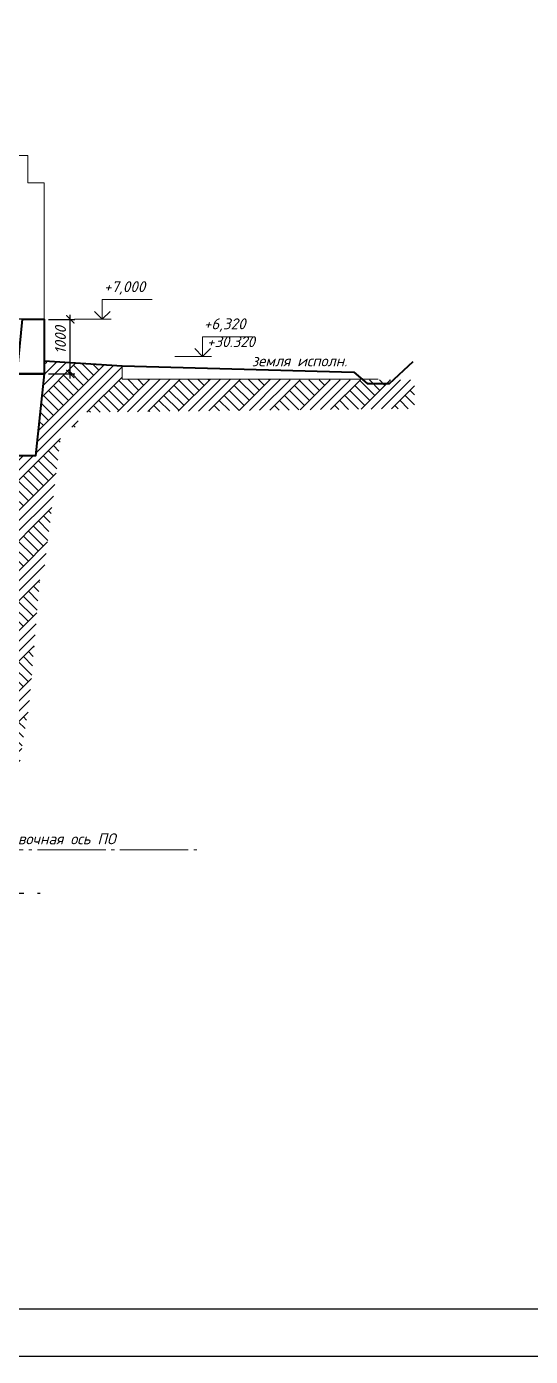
# Model space of a CAD drawing. Header units: millimetres. Extents: x -6419137 to 687965, y -598396 to 179722.
# Drawn here: x 616098 to 625319, y 70101 to 94436 of the extents above; entities that cross this region are included whole.
import ezdxf

# ---------------------------------------------------------------- set-up
doc = ezdxf.new("R2010")
doc.units = ezdxf.units.MM
doc.header["$MEASUREMENT"] = 0
doc.linetypes.add('CENTER', pattern=[2, 1.25, -0.25, 0.25, -0.25])
doc.linetypes.add('Double Dashed copy', pattern=[3020, 2500, -200, 120, -200])
doc.layers.add('крыша', color=7, linetype='Continuous')
doc.layers.add('размеры', color=7, linetype='Continuous')
for name, color, linetype, lineweight in [('перекрытие_Ном._пера__96', 7, 'Continuous', 13), ('подп стены Инжзащита_Ном._пера__96', 7, 'Continuous', 13), ('подп стены Инжзащита_Ном._пера__99', 7, 'Continuous', 40), ('размеры_Ном._пера__96', 7, 'Continuous', 5), ('чертеж_Ном._пера__91', 250, 'Continuous', 5), ('чертеж_Ном._пера__96', 7, 'Continuous', 13), ('чертеж_Ном._пера__98', 7, 'Continuous', 35), ('Штриховка', 7, 'Continuous', 5), ('штриховка_Ном._пера__96', 7, 'Continuous', 13)]:
    doc.layers.add(name, color=color, linetype=linetype, lineweight=lineweight)
doc.styles.get("Standard").update_dxf_attribs({"font": 'isocpeui.ttf'})
doc.dimstyles.get("Standard").update_dxf_attribs({"dimtxt": 150, "dimasz": 100, "dimexe": 100, "dimexo": 100, "dimgap": 80, "dimtad": 1, "dimtoh": 1, "dimdec": 0, "dimzin": 0, "dimdsep": 46, "dimtxsty": 'Standard', "dimblk": 'ARCHTICK', "dimblk2": 'ARCHTICK', "dimcen": 0.09, "dimdle": 100, "dimadec": 0, "dimazin": 0, "dimtfac": 1, "dimtdec": 0, "dimtofl": 0, "dimtmove": 0, "dimatfit": 3, "dimfxl": 1, "dimtolj": 1, "dimtzin": 0, "dimarcsym": 0})
doc.dimstyles.new('STEP', dxfattribs={"dimtxt": 200, "dimasz": 150, "dimexe": 80, "dimexo": 80, "dimgap": 80, "dimtad": 1, "dimdec": 0, "dimzin": 0, "dimdsep": 46, "dimtxsty": 'Standard', "dimblk": 'ARCHTICK', "dimcen": 150, "dimdle": 80, "dimadec": 0, "dimazin": 0, "dimtfac": 1, "dimtdec": 0, "dimtofl": 0, "dimtmove": 1, "dimatfit": 3, "dimfxl": 1, "dimtolj": 1, "dimtzin": 0, "dimarcsym": 0})

# ---------------------------------------------------------------- blocks, each defined once
blk = doc.blocks.new('_ArchTick')
at = {"color": 0, "linetype": 'ByBlock', "const_width": 0.15}
blk.add_lwpolyline([(-0.5, -0.5), (0.5, 0.5)], dxfattribs=at)
blk = doc.blocks.new('*D799')
at = {"layer": 'Defpoints', "color": 0, "transparency": 16777216}
for p in [(616418, 89079), (616898, 89079), (616418, 88079)]:
    blk.add_point(p, dxfattribs=at)
at = {"layer": 'размеры', "color": 0, "lineweight": -2, "transparency": 16777216}
for p, q in [((616498, 89079), (616978, 89079)), ((616898, 87999), (616898, 89159)), ((616498, 88079), (616978, 88079))]:
    blk.add_line(p, q, dxfattribs=at)
at = {"layer": 'размеры', "color": 0, "lineweight": -2, "transparency": 16777216, "xscale": 150, "yscale": 150, "zscale": 150}
for p, rotation in [((616898, 89079), 90), ((616898, 88079), 270)]:
    blk.add_blockref('_ArchTick', p, dxfattribs=dict(at, rotation=rotation))
at = {"layer": 'размеры', "color": 0, "transparency": 16777216, "insert": (616718, 88701), "char_height": 200, "attachment_point": 5, "rotation": 90}
blk.add_mtext('\\A1;1000', dxfattribs=at)
blk = doc.blocks.new('Отметка высоты (ГОСТ)[26]_3', base_point=(115341, -142))
at = {"layer": 'чертеж_Ном._пера__91', "linetype": 'Continuous'}
for p, q in [((115341, -142), (115341, 308)), ((115341, 308), (116483, 308)), ((114709, -142), (115541, -142))]:
    blk.add_line(p, q, dxfattribs=at)
at = {"layer": 'чертеж_Ном._пера__98', "linetype": 'Continuous', "lineweight": 30}
for q in [(115161, 38), (115521, 38)]:
    blk.add_line((115341, -142), q, dxfattribs=at)

msp = doc.modelspace()

# ---------------------------------------------------------------- hatches: boundary and pattern name
at = {"layer": 'штриховка_Ном._пера__96', "linetype": 'Continuous'}
h = msp.add_hatch(dxfattribs=at)
h.set_pattern_fill('ГРУНТ_0003', color=256, style=0, pattern_type=2)
h.set_pattern_definition([(45, (541304.16, 82079.2), (-275.7716, 275.7716), []), (45, (541212.2, 82171.1), (-551.543, 551.543), []), (45, (541120.3, 82263), (-551.543, 551.543), []), (135, (541028.39, 82354.96), (91.92388, 91.92388), [390, -390])])
h.paths.add_polyline_path([(623197.3, 87969.5), (617846.5, 87982.4), (617841.3, 88225.2), (616446.3, 88320.7), (616263.1, 86579.2), (615963.1, 86579.2), (615834.4, 85079.2), (615532.6, 85079.2), (615532.6, 81877.1), (615060.4, 81877.9), (615060.2, 81877.2), (614739.1, 80763.4), (613504.5, 80763.4), (613819.9, 80104.5), (615854.7, 80104.5), (616034.7, 81379.2), (616028.2, 81379.2), (616115, 81822.8), (616116.3, 81841.5), (616148.6, 82042.5), (616343.5, 84379.2), (616403.7, 84379.2), (616745.5, 87105.3), (616989.7, 87105.3), (617117.8, 87377.9), (623197.3, 87445.3)])

# ---------------------------------------------------------------- linework, layer by layer
at = {"layer": 'крыша', "color": 9}
msp.add_lwpolyline([(616119, 89079.2), (613498.1, 89079.2)], dxfattribs=at)
at = {"layer": 'крыша', "lineweight": 30}
msp.add_lwpolyline([(616119, 89079.2), (616418.6, 89079.2)], dxfattribs=at)
at = {"layer": 'подп стены Инжзащита_Ном._пера__96', "color": 9, "lineweight": 5}
msp.add_lwpolyline([(616418.5, 88279.2), (616418.5, 91579.2), (616117.8, 91579.2), (616117.8, 92079.2), (613903.8, 92079.2), (613903.8, 92579.2), (613497.8, 92579.2)], dxfattribs=at)
at = {"layer": 'подп стены Инжзащита_Ном._пера__96', "color": 102, "linetype": 'Double Dashed copy', "ltscale": 0.5}
msp.add_lwpolyline([(614787, 79374), (619225.1, 79374)], dxfattribs=at)
at = {"layer": 'подп стены Инжзащита_Ном._пера__99', "color": 1, "linetype": 'Continuous'}
msp.add_lwpolyline([(616024.1, 89079.2), (616117.8, 89079.2), (616418, 89079.2), (616418, 88079.2), (615927.2, 88079.2), (615927.2, 88079.2), (616024.1, 89079.2)], dxfattribs=at)
at = {"layer": 'подп стены Инжзащита_Ном._пера__99', "color": 32, "linetype": 'Continuous', "true_color": 0xb35900, "flags": 128}
msp.add_lwpolyline([(616418.5, 88321.5), (616418.5, 88321.5), (617846.5, 88226), (622090.1, 88114.3), (622331.9, 87907), (622741.6, 87907), (623175.9, 88310.2)], dxfattribs=at)
at = {"layer": 'подп стены Инжзащита_Ном._пера__99', "linetype": 'Continuous', "flags": 128}
msp.add_lwpolyline([(615917.3, 88079.2), (616418.5, 88079.2), (616263.1, 86579.2), (615763.1, 86579.2), (615917.3, 88079.2)], dxfattribs=at)
at = {"layer": 'размеры_Ном._пера__96', "color": 6, "lineweight": 30}
for points in [[(158705.3, 167372.2), (687965.5, 167372.2), (687965.5, 70101), (158705.3, 70101)], [(159572.2, 166505.3), (687098.6, 166505.3), (687098.6, 70967.9), (159572.2, 70967.9)]]:
    msp.add_lwpolyline(points, close=True, dxfattribs=at)
at = {"layer": 'Штриховка'}
msp.add_lwpolyline([(617844.5, 88226), (617846.5, 87982.4), (622532.7, 87982.4)], dxfattribs=at)

# ---------------------------------------------------------------- block references
at = {"layer": 'чертеж_Ном._пера__96', "xscale": 0.8, "yscale": 0.8, "zscale": 0.8}
for p in [(617483.5, 89079.2), (619319.6, 88399.2)]:
    msp.add_blockref('Отметка высоты (ГОСТ)[26]_3', p, dxfattribs=at)

# ---------------------------------------------------------------- texts
at = {"layer": 'перекрытие_Ном._пера__96', "color": 5}
for s, p in [('+30.320', (619400.2, 88570)), ('земля исполн.', (620220, 88219.7))]:
    msp.add_text(s, height=198, dxfattribs=at).set_placement(p)
at = {"layer": 'подп стены Инжзащита_Ном._пера__96', "color": 102, "linetype": 'Double Dashed copy', "ltscale": 0.5, "insert": (615201.8, 79472.3), "char_height": 200, "attachment_point": 7}
msp.add_mtext('Разбивочная ось ПО', dxfattribs=at)
at = {"layer": 'подп стены Инжзащита_Ном._пера__99', "insert": (618269.9, 89530.2), "char_height": 200, "attachment_point": 9}
msp.add_mtext('+7,000', dxfattribs=at)
at = {"layer": 'подп стены Инжзащита_Ном._пера__99', "color": 1, "insert": (620106, 88850.2), "char_height": 200, "attachment_point": 9}
msp.add_mtext('+6,320', dxfattribs=at)

# ---------------------------------------------------------------- dimensions: what is measured, and where the dimension line sits
at = {"layer": 'размеры'}
dim = msp.add_linear_dim(base=(616898.5, 89079.2), p1=(616418.5, 88079.2), p2=(616418.5, 89079.2), angle=90, dimstyle='STEP', dxfattribs=at)
dim.commit()
dim.dimension.update_dxf_attribs({"geometry": '*D799', "text_midpoint": (616898.5, 88701.4), "dimtype": 160})

# ---------------------------------------------------------------- leaders
at = {"layer": 'чертеж_Ном._пера__96', "color": 1, "linetype": 'CENTER', "ltscale": 1000}
msp.add_leader([(614298.1, 78578.4), (616348.2, 78578.4)], dimstyle='Standard', override={"dimscale": 1, "dimtxt": 250, "dimasz": 150, "dimexe": 80, "dimexo": 50, "dimgap": 80, "dimtad": 0, "dimdec": 0, "dimdle": 80, "dimtdec": 0, "dimtmove": 1}, dxfattribs=at)

doc.saveas('drawing.dxf')
